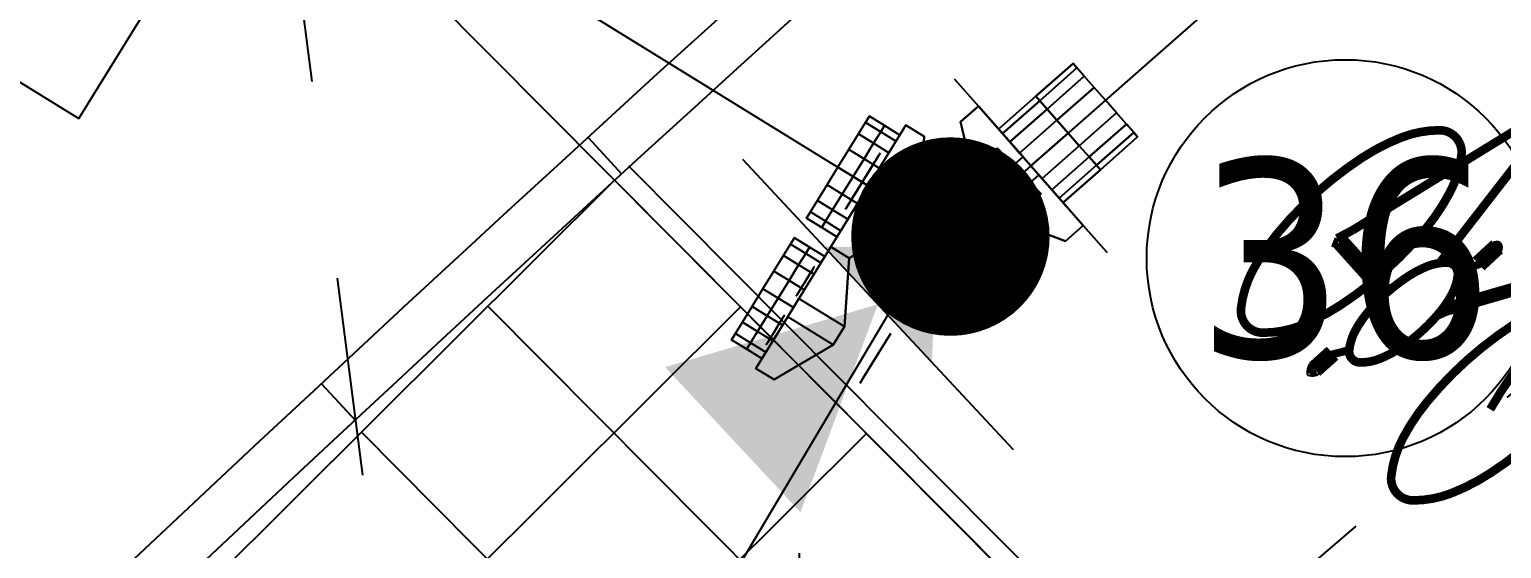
# Model space of a CAD drawing. Extents: x 421500 to 422711, y 436000 to 437000.
# Drawn here: x 422014.588 to 422018.298, y 436538.484 to 436539.792 of the extents above; entities that cross this region are included whole.
import ezdxf
from ezdxf.enums import TextEntityAlignment as Align

# ---------------------------------------------------------------- set-up
doc = ezdxf.new("R2010")
doc.units = 0
doc.linetypes.add('716709-ExBase$0$BLIP', pattern=[1, 0.5, -0.5])
doc.linetypes.add('XREF UTC_716709_AJB_1b$0$DASHDOT1', pattern=[2, 1, -0.5, 0, -0.5])
doc.layers.get('0').update_dxf_attribs({"color": 210})
for name, color, linetype in [('716709-ExBase$0$XC-LCCVerges', 251, '716709-ExBase$0$BLIP'), ('Lines', 1, 'Continuous'), ('Pr-Edging', 7, 'Continuous'), ('Pr-Kerb', 2, 'Continuous'), ('Pr-KerbEdge', 8, 'Continuous'), ('Pr-Poles', 2, 'Continuous'), ('Pr-TactFlag', 251, 'Continuous'), ('Pr-Tactiles', 4, 'Continuous'), ('XREF UTC_716709_AJB_1b$0$BASE', 7, 'Continuous'), ('XREF UTC_716709_AJB_1b$0$DATA', 7, 'Continuous'), ('XREF UTC_716709_AJB_1b$0$du-UTCBOX', 42, 'Continuous'), ('XREF UTC_716709_AJB_1b$0$du-UTCDUCT-F1', 42, 'XREF UTC_716709_AJB_1b$0$DASHDOT1'), ('XREF UTC_716709_AJB_1b$0$NUMBERS', 7, 'Continuous'), ('XREF UTC_716709_AJB_1b$0$SETOUT', 4, 'Continuous'), ('XREF UTC_716709_AJB_1b$0$Signals', 7, 'Continuous'), ('XREF UTC_716709_AJB_1b$0$SIGSnumbers', 7, 'Continuous'), ('XREF UTC_716709_AJB_1b$0$VIEW', 7, 'Continuous'), ('z-dwgnotes', 11, 'Continuous')]:
    doc.layers.add(name, color=color, linetype=linetype)
doc.styles.add('XREF UTC_716709_AJB_1b$0$KTS_TAHOMA', font='tahoma.ttf')
doc.styles.add('XREF UTC_716709_AJB_1b$0$Standard', font='txt')

# ---------------------------------------------------------------- blocks, each defined once
blk = doc.blocks.new('pole')
blk.add_circle((0, 0), 0.05)
blk = doc.blocks.new('1057S')
at = {"color": 0}
blk.add_line((-0.0634, 0.4198), (-0.0426, 0.3885), dxfattribs=at)
for points in [[(-0.2212, 1.0983, 0.0208, 0.0219, 0), (-0.2256, 1.1075, 0.0219, 0.0229, 0), (-0.2295, 1.1157, 0.0229, 0.0238, 0), (-0.233, 1.1229, 0.0238, 0.0245, 0), (-0.2361, 1.1292, 0.0245, 0.0252, 0), (-0.2388, 1.1348, 0.0252, 0.0258, 0), (-0.2411, 1.1398, 0.0258, 0.0263, 0), (-0.243, 1.1444, 0.0263, 0.0268, 0), (-0.2445, 1.1486, 0.0268, 0.0272, 0), (-0.2455, 1.1526, 0.0272, 0.0277, 0), (-0.2461, 1.1565, 0.0277, 0.0281, 0), (-0.2461, 1.1602, 0.0281, 0.0285, 0), (-0.2454, 1.164, 0.0285, 0.0289, 0), (-0.2439, 1.1677, 0.0289, 0.0294, 0), (-0.2416, 1.1714, 0.0294, 0.0299, 0), (-0.2384, 1.1753, 0.0299, 0.0305, 0), (-0.2342, 1.1793, 0.0305, 0.0313, 0), (-0.2288, 1.1835, 0.0313, 0.0321, 0), (-0.222, 1.1877, 0.0321, 0.0331, 0), (-0.2135, 1.1917, 0.0331, 0.0343, 0), (-0.203, 1.1954, 0.0343, 0.0357, 0), (-0.1902, 1.1986, 0.0357, 0.0374, 0), (-0.1749, 1.2011, 0.0374, 0.0394, 0), (-0.1566, 1.2028, 0.0394, 0.0417, 0), (-0.1352, 1.2034, 0.0417, 0.0417, 0)], [(0.0763, 1.1285, 0.0208, 0.0625, 0), (0.1717, 1.125, 0.0625, 0.0208, 0), (0.2147, 1.1434, 0.0208, 0.0208, 0)]]:
    blk.add_lwpolyline(points, format="xyseb", dxfattribs=at)
for points, const_width in [([(-0.2301, 0.951), (-0.2197, 1.0969)], 0.0208), ([(0.1345, 0.9406), (0.1553, 1.0969)], 0.0208), ([(-0.303, 0.3156), (-0.2888, 0.3622), (-0.2772, 0.4086), (-0.2678, 0.4547), (-0.2604, 0.5008), (-0.2545, 0.547), (-0.2499, 0.5936), (-0.2462, 0.6405), (-0.2431, 0.688), (-0.2403, 0.7359), (-0.2378, 0.7829), (-0.2356, 0.8273), (-0.2337, 0.8674), (-0.2322, 0.9015), (-0.2311, 0.9279), (-0.2304, 0.945), (-0.2301, 0.951)], 0.0208), ([(0.1241, 0.9198), (0.1241, 0.951)], 0.0125), ([(0.1345, 0.9198), (0.1345, 0.951)], 0.0125), ([(-0.2301, 0.9198), (0.1137, 0.9198)], 0.0417), ([(0.0407, 0.4614), (0.1241, 0.9198)], 0.0208), ([(0.1104, 0.9308), (0.1246, 0.9308)], 0.0208), ([(0.2387, 0.3572), (0.1343, 0.9312)], 0.0208), ([(-0.1989, 0.701), (-0.2301, 0.7635)], 0.0333), ([(-0.2237, 0.7663), (-0.2287, 0.7776)], 0.0125), ([(-0.2093, 0.7531), (-0.2301, 0.7948)], 0.00833), ([(-0.2268, 0.778), (-0.2281, 0.7818)], 0.00833), ([(-0.053, 0.3989), (-0.1989, 0.701)], 0.0329), ([(-0.053, 0.3989), (-0.1989, 0.701)], 0.0125), ([(-0.0239, 0.528), (-0.023, 0.5888)], 0.0417), ([(-0.0332, 0.5861), (-0.029, 0.5912), (-0.0248, 0.5947), (-0.0197, 0.5947), (-0.0168, 0.5917), (-0.0143, 0.5859)], 0.0125), ([(-0.0098, 0.4843), (-0.0292, 0.5398)], 0.0189), ([(-0.0634, 0.3989), (-0.053, 0.3677)], 0.0125), ([(0.2387, 0.3572), (0.2491, 0.3156)], 0.0208), ([(0.072, 0.3156), (0.2387, 0.3156)], 0.0417), ([(0.2491, 0.3156), (0.2387, 0.2947)], 0.0125), ([(0.0312, 0.1547), (0.0507, 0.1175)], 0.0189), ([(0.0507, 0.123), (0.0507, 0.065)], 0.0417), ([(0.0437, 0.0645), (0.0475, 0.0557), (0.053, 0.0547), (0.0577, 0.0609), (0.0627, 0.0713)], 0.0125)]:
    blk.add_lwpolyline(points, dxfattribs=dict(at, const_width=const_width))
at = {"color": 0, "const_width": 0.0208}
for points in [[(-0.303, 0.6906, 0.213749), (-0.3425, 0.6729, 0.093897), (-0.3915, 0.5914, 0.050566), (-0.4176, 0.4904, 0.037992), (-0.4282, 0.352, 0.037992), (-0.4176, 0.2137, 0.050566), (-0.3915, 0.1126, 0.093897), (-0.3425, 0.0312, 0.213749), (-0.303, 0.0135, 0.213749), (-0.2635, 0.0312, 0.093897), (-0.2146, 0.1126, 0.050566), (-0.1884, 0.2137, 0.037992), (-0.1779, 0.352, 0.037992), (-0.1884, 0.4904, 0.050566), (-0.2146, 0.5914, 0.093897), (-0.2635, 0.6729, 0.213749)], [(0.2387, 0.6906, 0.213749), (0.1992, 0.6729, 0.093897), (0.1502, 0.5914, 0.050566), (0.1241, 0.4904, 0.037992), (0.1136, 0.352, 0.037992), (0.1241, 0.2137, 0.050566), (0.1502, 0.1126, 0.093897), (0.1992, 0.0312, 0.213749), (0.2387, 0.0135, 0.213749), (0.2782, 0.0312, 0.093897), (0.3271, 0.1126, 0.050566), (0.3533, 0.2137, 0.037992), (0.3638, 0.352, 0.037992), (0.3533, 0.4904, 0.050566), (0.3271, 0.5914, 0.093897), (0.2782, 0.6729, 0.213749)], [(0.0095, 0.4823, 0.211848), (-0.0103, 0.4735, 0.094525), (-0.0347, 0.4334, 0.051213), (-0.0478, 0.3837, 0.038544), (-0.053, 0.3156, 0.038544), (-0.0478, 0.2475, 0.051213), (-0.0347, 0.1977, 0.094525), (-0.0103, 0.1577, 0.211848), (0.0095, 0.1489, 0.211848), (0.0293, 0.1577, 0.094525), (0.0537, 0.1977, 0.051213), (0.0667, 0.2475, 0.038544), (0.072, 0.3156, 0.038544), (0.0667, 0.3837, 0.051213), (0.0537, 0.4334, 0.094525), (0.0293, 0.4735, 0.211848)]]:
    blk.add_lwpolyline(points, format="xyb", close=True, dxfattribs=at)
at = {"color": 0}
for points in [[(-0.0383, 0.5868), (-0.0377, 0.5884), (-0.0371, 0.5898), (-0.0365, 0.5911), (-0.0358, 0.5922), (-0.0352, 0.5931), (-0.0346, 0.594), (-0.034, 0.5948), (-0.0334, 0.5955), (-0.0328, 0.5961), (-0.0322, 0.5967), (-0.0316, 0.5972), (-0.031, 0.5977), (-0.0305, 0.5981), (-0.0299, 0.5985), (-0.0293, 0.5989), (-0.0287, 0.5992), (-0.0281, 0.5995), (-0.0275, 0.5998), (-0.027, 0.6001), (-0.0264, 0.6004), (-0.0258, 0.6006), (-0.0252, 0.6007), (-0.0246, 0.6009), (-0.024, 0.601), (-0.0233, 0.601), (-0.0227, 0.601), (-0.0221, 0.601), (-0.0214, 0.6009), (-0.0208, 0.6008), (-0.0202, 0.6007), (-0.0196, 0.6005), (-0.0191, 0.6003), (-0.0186, 0.6001), (-0.0181, 0.5999), (-0.0176, 0.5996), (-0.0171, 0.5994), (-0.0167, 0.5991), (-0.0163, 0.5988), (-0.0159, 0.5984), (-0.0155, 0.5981), (-0.0152, 0.5978), (-0.0148, 0.5974), (-0.0144, 0.5971), (-0.0141, 0.5967), (-0.0137, 0.5963), (-0.0134, 0.5958), (-0.013, 0.5953), (-0.0126, 0.5947), (-0.0122, 0.5941), (-0.0118, 0.5934), (-0.0114, 0.5927), (-0.011, 0.5919), (-0.0105, 0.5911), (-0.0101, 0.5902), (-0.0096, 0.5893), (-0.0091, 0.5884)], [(0.0355, 0.065), (0.036, 0.0622), (0.0367, 0.0597), (0.0374, 0.0577), (0.0382, 0.0559), (0.0391, 0.0543), (0.04, 0.053), (0.0409, 0.0518), (0.0418, 0.0507), (0.0427, 0.0498), (0.0436, 0.0488), (0.0444, 0.048), (0.0453, 0.0472), (0.046, 0.0466), (0.0468, 0.0459), (0.0475, 0.0454), (0.0482, 0.045), (0.0488, 0.0446), (0.0494, 0.0443), (0.05, 0.0441), (0.0506, 0.044), (0.0511, 0.044), (0.0517, 0.044), (0.0523, 0.0442), (0.0529, 0.0444), (0.0535, 0.0446), (0.0541, 0.045), (0.0548, 0.0454), (0.0555, 0.046), (0.0563, 0.0467), (0.0571, 0.0474), (0.058, 0.0483), (0.0589, 0.0494), (0.0598, 0.0506), (0.0608, 0.052), (0.0619, 0.0535), (0.0631, 0.0553), (0.0643, 0.0573), (0.0656, 0.0596), (0.0669, 0.0621), (0.0684, 0.065)]]:
    blk.add_lwpolyline(points, dxfattribs=at)
for points in [[(-0.0387, 0.5873), (-0.0364, 0.5913), (-0.0334, 0.5962), (-0.0287, 0.5994)], [(-0.0334, 0.5962), (-0.0287, 0.5994), (-0.0241, 0.601), (-0.0184, 0.6006)], [(-0.0241, 0.601), (-0.0184, 0.6006), (-0.0148, 0.5982), (-0.0124, 0.5953)], [(-0.0148, 0.5982), (-0.0124, 0.5953), (-0.0101, 0.5909), (-0.0087, 0.5884)], [(0.0355, 0.0644), (0.0377, 0.0559), (0.0416, 0.0494), (0.0486, 0.0441)], [(0.0416, 0.0494), (0.0486, 0.0441), (0.0526, 0.0441), (0.0578, 0.0478)], [(0.0526, 0.0441), (0.0578, 0.0478), (0.0622, 0.0527), (0.0635, 0.0569)], [(0.0622, 0.0527), (0.0635, 0.0569), (0.0666, 0.0618), (0.0675, 0.065)]]:
    blk.add_solid(points, dxfattribs=at)
blk = doc.blocks.new('ped-cycle-R')
at = {"layer": 'Lines', "extrusion": (0, 0, -1), "xscale": 0.5235704127362407, "yscale": 0.5235704127362407, "zscale": -0.5235704127362407, "rotation": 0.133578834550008}
blk.add_blockref('1057S', (0.0169, -0.007), dxfattribs=at)
blk = doc.blocks.new('XREF UTC_716709_AJB_1b$0$pole')
at = {"const_width": 0.25}
blk.add_lwpolyline([(-0.125, 0, 1), (0.125, 0, 1)], format="xyb", close=True, dxfattribs=at)
at = {"layer": 'XREF UTC_716709_AJB_1b$0$SETOUT', "const_width": 0.125}
blk.add_lwpolyline([(-0.0625, 0, 1), (0.0625, 0, 1)], format="xyb", close=True, dxfattribs=at)
at = {"layer": 'XREF UTC_716709_AJB_1b$0$VIEW'}
blk.add_lwpolyline([(-0.025, 0.0433), (-0.05, 0), (-0.025, -0.0433), (0.025, -0.0433), (0.05, 0), (0.025, 0.0433)], close=True, dxfattribs=at)
at = {"layer": 'XREF UTC_716709_AJB_1b$0$DATA', "style": 'XREF UTC_716709_AJB_1b$0$Standard', "flags": 9}
for tag, p in [('HEIGHT', (0.5, 1)), ('TYPE', (0.5, 0.75)), ('NUM', (0.5, 0.5)), ('SITE', (0.5, 0.25)), ('IDENT', (0.5, 0))]:
    blk.add_attdef(tag, p, '', height=0.2, dxfattribs=at)
blk = doc.blocks.new('XREF UTC_716709_AJB_1b$0$HD001P')
at = {"linetype": 'Continuous'}
blk.add_line((0, 2.75), (0, 0), dxfattribs=at)
at = {"layer": 'XREF UTC_716709_AJB_1b$0$VIEW', "color": 1, "linetype": 'Continuous', "extrusion": (0, 1, 0), "const_width": 0.1}
blk.add_lwpolyline([(0.05, 2.94, 1), (-0.05, 2.94, 1)], format="xyb", close=True, dxfattribs=at)
at = {"layer": 'XREF UTC_716709_AJB_1b$0$VIEW', "color": 2, "linetype": 'Continuous', "extrusion": (0, 1, 0), "const_width": 0.1}
blk.add_lwpolyline([(0.05, 2.62, 1), (-0.05, 2.62, 1)], format="xyb", close=True, dxfattribs=at)
at = {"layer": 'XREF UTC_716709_AJB_1b$0$VIEW', "color": 3, "linetype": 'Continuous', "extrusion": (0, 1, 0), "const_width": 0.1}
blk.add_lwpolyline([(0.05, 2.3, 1), (-0.05, 2.3, 1)], format="xyb", close=True, dxfattribs=at)
at = {"layer": 'XREF UTC_716709_AJB_1b$0$VIEW', "color": 7, "linetype": 'Continuous'}
for points in [[(-0.2, 0.27, 2.1), (-0.29, 0.27, 2.1), (-0.29, 0.27, 3.2), (-0.2, 0.27, 3.2)], [(0.29, 0.27, 2.1), (0.2, 0.27, 2.1), (0.2, 0.27, 3.2), (0.29, 0.27, 3.2)]]:
    blk.add_3dface(points, dxfattribs=at)
at = {"layer": 'XREF UTC_716709_AJB_1b$0$VIEW', "linetype": 'Continuous'}
for points in [[(0.2, 0.27, 2.1), (-0.2, 0.27, 2.1), (-0.2, 0.27, 3.2), (0.2, 0.27, 3.2)], [(-0.2, 0.21, 2.1), (-0.2, 0.27, 2.1), (-0.2, 0.27, 3.2), (-0.2, 0.21, 3.2)], [(-0.03, 0.12, 2.1), (-0.03, 0.27, 2.1), (-0.2, 0.27, 2.1), (-0.2, 0.21, 2.1)], [(-0.03, 0.12, 3.2), (-0.03, 0.27, 3.2), (-0.2, 0.27, 3.2), (-0.2, 0.21, 3.2)], [(0.03, 0.27, 2.1), (0.03, 0.12, 2.1), (-0.03, 0.12, 2.1), (-0.03, 0.27, 2.1)], [(0.03, 0.27, 3.2), (0.03, 0.12, 3.2), (-0.03, 0.12, 3.2), (-0.03, 0.27, 3.2)], [(0.2, 0.21, 2.1), (0.2, 0.27, 2.1), (0.03, 0.27, 2.1), (0.03, 0.12, 2.1)], [(0.2, 0.21, 3.2), (0.2, 0.27, 3.2), (0.03, 0.27, 3.2), (0.03, 0.12, 3.2)], [(0.2, 0.21, 2.1), (0.2, 0.27, 2.1), (0.2, 0.27, 3.2), (0.2, 0.21, 3.2)], [(-0.2, 0.21, 2.1), (-0.03, 0.12, 2.1), (-0.03, 0.12, 3.2), (-0.2, 0.21, 3.2)], [(0.03, 0.12, 2.1), (0.2, 0.21, 2.1), (0.2, 0.21, 3.2), (0.03, 0.12, 3.2)], [(-0.03, 0.12, 2.1), (0.03, 0.12, 2.1), (0.03, 0.12, 3.2), (-0.03, 0.12, 3.2)]]:
    blk.add_3dface(points, dxfattribs=at)
at = {"layer": 'XREF UTC_716709_AJB_1b$0$DATA', "style": 'XREF UTC_716709_AJB_1b$0$Standard', "flags": 9}
for tag, p in [('SUPPORT', (0.75, 1.5)), ('BRACKETS', (0.75, 1.25)), ('HEIGHT', (0.75, 1)), ('CABLE', (0.75, 0.75)), ('PHASE', (0.75, 0.5)), ('TYPE', (0.75, 0.25)), ('NUM', (0.75, 0)), ('SITE', (0.75, -0.25)), ('IDENT', (0.75, -0.5))]:
    blk.add_attdef(tag, p, '', height=0.2, dxfattribs=at)
at = {"layer": 'XREF UTC_716709_AJB_1b$0$VIEW', "linetype": 'Continuous'}
mesh = blk.add_polymesh((13, 3), dxfattribs=at)
for k, corner in enumerate([(0.1083, 0.27, 2.8775), (0.1083, 0.395, 2.8775), (0.1083, 0.52, 2.8775), (0.1231, 0.27, 2.9183), (0.1231, 0.395, 2.9183), (0.1231, 0.52, 2.9183), (0.1231, 0.27, 2.9617), (0.1231, 0.395, 2.9617), (0.1231, 0.52, 2.9617), (0.1083, 0.27, 3.0025), (0.1083, 0.395, 3.0025), (0.1083, 0.52, 3.0025), (0.0803, 0.27, 3.0358), (0.0803, 0.395, 3.0358), (0.0803, 0.52, 3.0358), (0.0428, 0.27, 3.0575), (0.0428, 0.395, 3.0575), (0.0428, 0.52, 3.0575), (0, 0.27, 3.065), (0, 0.395, 3.065), (0, 0.52, 3.065), (-0.0428, 0.27, 3.0575), (-0.0428, 0.395, 3.0575), (-0.0428, 0.52, 3.0575), (-0.0803, 0.27, 3.0358), (-0.0803, 0.395, 3.0358), (-0.0803, 0.52, 3.0358), (-0.1083, 0.27, 3.0025), (-0.1083, 0.395, 3.0025), (-0.1083, 0.52, 3.0025), (-0.1231, 0.27, 2.9617), (-0.1231, 0.395, 2.9617), (-0.1231, 0.52, 2.9617), (-0.1231, 0.27, 2.9183), (-0.1231, 0.395, 2.9183), (-0.1231, 0.52, 2.9183), (-0.1083, 0.27, 2.8775), (-0.1083, 0.395, 2.8775), (-0.1083, 0.52, 2.8775)]):
    mesh.set_mesh_vertex(divmod(k, 3), corner)
mesh = blk.add_polymesh((13, 3), dxfattribs=at)
for k, corner in enumerate([(0.1083, 0.27, 2.5575), (0.1083, 0.395, 2.5575), (0.1083, 0.52, 2.5575), (0.1231, 0.27, 2.5983), (0.1231, 0.395, 2.5983), (0.1231, 0.52, 2.5983), (0.1231, 0.27, 2.6417), (0.1231, 0.395, 2.6417), (0.1231, 0.52, 2.6417), (0.1083, 0.27, 2.6825), (0.1083, 0.395, 2.6825), (0.1083, 0.52, 2.6825), (0.0803, 0.27, 2.7158), (0.0803, 0.395, 2.7158), (0.0803, 0.52, 2.7158), (0.0428, 0.27, 2.7375), (0.0428, 0.395, 2.7375), (0.0428, 0.52, 2.7375), (0, 0.27, 2.745), (0, 0.395, 2.745), (0, 0.52, 2.745), (-0.0428, 0.27, 2.7375), (-0.0428, 0.395, 2.7375), (-0.0428, 0.52, 2.7375), (-0.0803, 0.27, 2.7158), (-0.0803, 0.395, 2.7158), (-0.0803, 0.52, 2.7158), (-0.1083, 0.27, 2.6825), (-0.1083, 0.395, 2.6825), (-0.1083, 0.52, 2.6825), (-0.1231, 0.27, 2.6417), (-0.1231, 0.395, 2.6417), (-0.1231, 0.52, 2.6417), (-0.1231, 0.27, 2.5983), (-0.1231, 0.395, 2.5983), (-0.1231, 0.52, 2.5983), (-0.1083, 0.27, 2.5575), (-0.1083, 0.395, 2.5575), (-0.1083, 0.52, 2.5575)]):
    mesh.set_mesh_vertex(divmod(k, 3), corner)
mesh = blk.add_polymesh((13, 3), dxfattribs=at)
for k, corner in enumerate([(0.1083, 0.27, 2.2375), (0.1083, 0.395, 2.2375), (0.1083, 0.52, 2.2375), (0.1231, 0.27, 2.2783), (0.1231, 0.395, 2.2783), (0.1231, 0.52, 2.2783), (0.1231, 0.27, 2.3217), (0.1231, 0.395, 2.3217), (0.1231, 0.52, 2.3217), (0.1083, 0.27, 2.3625), (0.1083, 0.395, 2.3625), (0.1083, 0.52, 2.3625), (0.0803, 0.27, 2.3958), (0.0803, 0.395, 2.3958), (0.0803, 0.52, 2.3958), (0.0428, 0.27, 2.4175), (0.0428, 0.395, 2.4175), (0.0428, 0.52, 2.4175), (0, 0.27, 2.425), (0, 0.395, 2.425), (0, 0.52, 2.425), (-0.0428, 0.27, 2.4175), (-0.0428, 0.395, 2.4175), (-0.0428, 0.52, 2.4175), (-0.0803, 0.27, 2.3958), (-0.0803, 0.395, 2.3958), (-0.0803, 0.52, 2.3958), (-0.1083, 0.27, 2.3625), (-0.1083, 0.395, 2.3625), (-0.1083, 0.52, 2.3625), (-0.1231, 0.27, 2.3217), (-0.1231, 0.395, 2.3217), (-0.1231, 0.52, 2.3217), (-0.1231, 0.27, 2.2783), (-0.1231, 0.395, 2.2783), (-0.1231, 0.52, 2.2783), (-0.1083, 0.27, 2.2375), (-0.1083, 0.395, 2.2375), (-0.1083, 0.52, 2.2375)]):
    mesh.set_mesh_vertex(divmod(k, 3), corner)
blk = doc.blocks.new('XREF UTC_716709_AJB_1b$0$HD080A')
blk.add_line((0.5, 0.25), (-0.5, 0.25))
blk.add_solid([(0, 0.25), (0.25, 0.75), (-0.25, 0.75)])
at = {"layer": 'XREF UTC_716709_AJB_1b$0$VIEW'}
blk.add_solid([(0, 0.05, 1), (0.2, 0.25, 1), (-0.2, 0.25, 1)], dxfattribs=at)
at = {"layer": 'XREF UTC_716709_AJB_1b$0$BASE', "style": 'XREF UTC_716709_AJB_1b$0$Standard', "flags": 3}
blk.add_attdef('SIG', (0, 0), '', height=0.2, rotation=270, dxfattribs=at)
at = {"layer": 'XREF UTC_716709_AJB_1b$0$DATA', "style": 'XREF UTC_716709_AJB_1b$0$Standard', "flags": 9}
for tag, p in [('SUPPORT', (1, 1.25)), ('FEATURES', (1, 1)), ('HEIGHT', (1, 0.75)), ('CABLE', (1, 0.5)), ('PHASE', (1, 0.25)), ('TYPE', (1, 0)), ('NUM', (1, -0.25)), ('SITE', (1, -0.5)), ('IDENT', (1, -0.75))]:
    blk.add_attdef(tag, p, '', height=0.2, dxfattribs=at)
blk = doc.blocks.new('XREF UTC_716709_AJB_1b$0$tactknob')
at = {"linetype": 'Continuous'}
for p, q in [((-0.5, 0.75), (-0.5, 1.25)), ((-0.3232, 0.8232), (-0.6768, 1.1768)), ((-0.6768, 0.8232), (-0.3232, 1.1768)), ((-0.25, 1), (-0.75, 1))]:
    blk.add_line(p, q, dxfattribs=at)
blk = doc.blocks.new('*X75')
at = {"color": 0, "linetype": 'Continuous'}
for p, q in [((74.39, 59.0883), (74.39, 59.1085)), ((74.393, 59.11), (74.4134, 59.11)), ((74.395, 59.0833), (74.395, 59.111)), ((74.4, 58.9613), (74.4, 59.112)), ((74.405, 58.9653), (74.405, 59.112)), ((74.41, 59.0818), (74.41, 59.1117)), ((74.415, 59.0868), (74.415, 59.1092)), ((74.3584, 59.07), (74.4481, 59.07)), ((74.36, 59.075), (74.4464, 59.075)), ((74.36, 58.9889), (74.36, 59.0749)), ((74.365, 59.0258), (74.365, 59.0759)), ((74.37, 59.0383), (74.37, 59.0767)), ((74.375, 58.8914), (74.375, 59.0775)), ((74.38, 58.9054), (74.38, 59.0784)), ((74.3847, 59.105), (74.4217, 59.105)), ((74.3847, 59.1), (74.4217, 59.1)), ((74.3847, 59.095), (74.4217, 59.095)), ((74.385, 59.0933), (74.385, 59.106)), ((74.385, 58.9193), (74.385, 59.0792)), ((74.3883, 59.09), (74.4182, 59.09)), ((74.3897, 59.08), (74.4167, 59.08)), ((74.39, 58.9333), (74.39, 59.08)), ((74.3933, 59.085), (74.4132, 59.085)), ((74.395, 58.9473), (74.395, 59.0809)), ((74.41, 58.9513), (74.41, 59.0811)), ((74.415, 58.9373), (74.415, 59.0803)), ((74.42, 59.0918), (74.42, 59.1067)), ((74.42, 58.9234), (74.42, 59.0795)), ((74.425, 58.9094), (74.425, 59.0786)), ((74.43, 58.8954), (74.43, 59.0778)), ((74.435, 59.0419), (74.435, 59.077)), ((74.44, 59.0294), (74.44, 59.0761)), ((74.445, 59.0169), (74.445, 59.0753)), ((74.3416, 59.025), (74.3647, 59.025)), ((74.3437, 59.03), (74.3667, 59.03)), ((74.345, 59.0127), (74.345, 59.0326)), ((74.3462, 59.035), (74.3687, 59.035)), ((74.3484, 59.04), (74.3707, 59.04)), ((74.35, 59.045), (74.4564, 59.045)), ((74.35, 59.0039), (74.35, 59.0449)), ((74.3517, 59.05), (74.4547, 59.05)), ((74.3534, 59.055), (74.4531, 59.055)), ((74.355, 59.06), (74.4514, 59.06)), ((74.355, 58.9964), (74.355, 59.0599)), ((74.3567, 59.065), (74.4497, 59.065)), ((74.3724, 59.04), (74.434, 59.04)), ((74.3724, 59.035), (74.434, 59.035)), ((74.3724, 59.03), (74.434, 59.03)), ((74.3724, 59.025), (74.434, 59.025)), ((74.4357, 59.04), (74.4581, 59.04)), ((74.4377, 59.035), (74.4602, 59.035)), ((74.4397, 59.03), (74.4627, 59.03)), ((74.4417, 59.025), (74.4649, 59.025)), ((74.45, 58.9942), (74.45, 59.0642)), ((74.455, 59.0017), (74.455, 59.0492)), ((74.46, 59.0099), (74.46, 59.0355)), ((74.3416, 59.02), (74.3627, 59.02)), ((74.3439, 59.015), (74.3607, 59.015)), ((74.3464, 59.01), (74.3609, 59.01)), ((74.3493, 59.005), (74.3622, 59.005)), ((74.3526, 59), (74.3634, 59)), ((74.3559, 58.995), (74.3647, 58.995)), ((74.3593, 58.99), (74.3659, 58.99)), ((74.3601, 58.985), (74.365, 58.985)), ((74.365, 58.9851), (74.365, 58.9937)), ((74.3724, 59.02), (74.434, 59.02)), ((74.3724, 59.015), (74.434, 59.015)), ((74.3724, 59.01), (74.434, 59.01)), ((74.3724, 59.005), (74.434, 59.005)), ((74.3724, 59), (74.434, 59)), ((74.3724, 58.995), (74.434, 58.995)), ((74.3724, 58.99), (74.434, 58.99)), ((74.3724, 58.985), (74.434, 58.985)), ((74.4405, 58.99), (74.4472, 58.99)), ((74.4415, 58.985), (74.4464, 58.985)), ((74.4418, 58.995), (74.4505, 58.995)), ((74.443, 59), (74.4538, 59)), ((74.4437, 59.02), (74.4649, 59.02)), ((74.4443, 59.005), (74.4572, 59.005)), ((74.445, 58.9744), (74.445, 59.008)), ((74.4455, 59.01), (74.4601, 59.01)), ((74.4457, 59.015), (74.4626, 59.015)), ((74.3601, 58.98), (74.3633, 58.98)), ((74.3601, 58.975), (74.3616, 58.975)), ((74.3649, 58.945), (74.3942, 58.945)), ((74.365, 58.8841), (74.365, 58.9457)), ((74.3659, 58.95), (74.396, 58.95)), ((74.3669, 58.955), (74.3977, 58.955)), ((74.3679, 58.96), (74.3995, 58.96)), ((74.3689, 58.965), (74.4013, 58.965)), ((74.3699, 58.97), (74.4031, 58.97)), ((74.37, 58.8841), (74.37, 58.9707)), ((74.3709, 58.975), (74.4356, 58.975)), ((74.3719, 58.98), (74.4346, 58.98)), ((74.4033, 58.97), (74.4366, 58.97)), ((74.4051, 58.965), (74.4376, 58.965)), ((74.4069, 58.96), (74.4386, 58.96)), ((74.4087, 58.955), (74.4396, 58.955)), ((74.4105, 58.95), (74.4406, 58.95)), ((74.4123, 58.945), (74.4416, 58.945)), ((74.435, 58.8841), (74.435, 58.9779)), ((74.44, 58.8841), (74.44, 58.9529)), ((74.4431, 58.98), (74.4464, 58.98)), ((74.4448, 58.975), (74.4464, 58.975)), ((74.3569, 58.905), (74.3799, 58.905)), ((74.3579, 58.91), (74.3817, 58.91)), ((74.3589, 58.915), (74.3834, 58.915)), ((74.3599, 58.92), (74.3852, 58.92)), ((74.36, 58.8841), (74.36, 58.9207)), ((74.3609, 58.925), (74.387, 58.925)), ((74.3619, 58.93), (74.3888, 58.93)), ((74.3629, 58.935), (74.3906, 58.935)), ((74.3639, 58.94), (74.3924, 58.94)), ((74.4141, 58.94), (74.4426, 58.94)), ((74.4158, 58.935), (74.4436, 58.935)), ((74.4176, 58.93), (74.4446, 58.93)), ((74.4194, 58.925), (74.4456, 58.925)), ((74.4212, 58.92), (74.4466, 58.92)), ((74.423, 58.915), (74.4476, 58.915)), ((74.4248, 58.91), (74.4486, 58.91)), ((74.4266, 58.905), (74.4496, 58.905)), ((74.445, 58.8841), (74.445, 58.9279)), ((74.45, 58.8841), (74.45, 58.9029)), ((74.3434, 58.885), (74.3727, 58.885)), ((74.345, 58.8841), (74.345, 58.8858)), ((74.35, 58.8841), (74.35, 58.8883)), ((74.3534, 58.89), (74.3745, 58.89)), ((74.3549, 58.895), (74.3763, 58.895)), ((74.355, 58.8841), (74.355, 58.8957)), ((74.3559, 58.9), (74.3781, 58.9)), ((74.4283, 58.9), (74.4506, 58.9)), ((74.4301, 58.895), (74.4516, 58.895)), ((74.4319, 58.89), (74.453, 58.89)), ((74.4337, 58.885), (74.463, 58.885)), ((74.455, 58.8841), (74.455, 58.889)), ((74.46, 58.8841), (74.46, 58.8865))]:
    blk.add_line(p, q, dxfattribs=at)
blk = doc.blocks.new('*X76')
at = {"color": 0, "linetype": 'Continuous'}
for p, q in [((74.78, 59.1042), (74.78, 59.1087)), ((74.7804, 59.11), (74.8211, 59.11)), ((74.7818, 59.115), (74.818, 59.115)), ((74.785, 59.0878), (74.785, 59.1159)), ((74.79, 58.96), (74.79, 59.1168)), ((74.795, 58.966), (74.795, 59.1174)), ((74.8, 58.9695), (74.8, 59.1176)), ((74.805, 58.9651), (74.805, 59.1179)), ((74.81, 58.9607), (74.81, 59.1179)), ((74.815, 59.086), (74.815, 59.1179)), ((74.82, 59.0914), (74.82, 59.1118)), ((74.77, 59.0407), (74.77, 59.0665)), ((74.775, 59.041), (74.775, 59.0685)), ((74.7787, 59.07), (74.8394, 59.07)), ((74.7798, 59.105), (74.8212, 59.105)), ((74.78, 58.948), (74.78, 59.0705)), ((74.7811, 59.1), (74.821, 59.1)), ((74.7823, 59.095), (74.8204, 59.095)), ((74.7841, 59.09), (74.8198, 59.09)), ((74.785, 58.954), (74.785, 59.074)), ((74.7859, 59.075), (74.8274, 59.075)), ((74.7862, 59.085), (74.8119, 59.085)), ((74.7874, 59.08), (74.8123, 59.08)), ((74.815, 58.9564), (74.815, 59.0768)), ((74.82, 58.952), (74.82, 59.0769)), ((74.825, 59.0168), (74.825, 59.0756)), ((74.83, 59.0344), (74.83, 59.0743)), ((74.835, 59.0312), (74.835, 59.073)), ((74.84, 59.0279), (74.84, 59.0692)), ((74.7243, 59.025), (74.7442, 59.025)), ((74.725, 59.03), (74.7465, 59.03)), ((74.725, 59.0063), (74.725, 59.03)), ((74.7287, 59.035), (74.7515, 59.035)), ((74.73, 58.9971), (74.73, 59.0367)), ((74.7325, 59.04), (74.7605, 59.04)), ((74.735, 58.9972), (74.735, 59.0434)), ((74.7362, 59.045), (74.8609, 59.045)), ((74.74, 59.05), (74.8576, 59.05)), ((74.74, 59.0022), (74.74, 59.05)), ((74.745, 59.0274), (74.745, 59.0535)), ((74.7472, 59.055), (74.8527, 59.055)), ((74.75, 59.0335), (74.75, 59.0569)), ((74.7547, 59.06), (74.8477, 59.06)), ((74.755, 59.0385), (74.755, 59.0602)), ((74.76, 59.04), (74.76, 59.0625)), ((74.765, 59.0403), (74.765, 59.0645)), ((74.7662, 59.065), (74.8434, 59.065)), ((74.7751, 59.025), (74.827, 59.025)), ((74.7755, 59.03), (74.8282, 59.03)), ((74.7758, 59.035), (74.8676, 59.035)), ((74.7762, 59.04), (74.8643, 59.04)), ((74.8368, 59.03), (74.8724, 59.03)), ((74.8445, 59.025), (74.8774, 59.025)), ((74.845, 59.0246), (74.845, 59.0631)), ((74.85, 59.0214), (74.85, 59.0577)), ((74.855, 59.0181), (74.855, 59.0527)), ((74.86, 59.0149), (74.86, 59.0464)), ((74.865, 59.0127), (74.865, 59.0389)), ((74.87, 59.0119), (74.87, 59.0324)), ((74.875, 59.0111), (74.875, 59.0274)), ((74.7243, 59.02), (74.7425, 59.02)), ((74.7243, 59.015), (74.7409, 59.015)), ((74.7243, 59.01), (74.7402, 59.01)), ((74.7257, 59.005), (74.7402, 59.005)), ((74.7282, 59), (74.7378, 59)), ((74.77, 58.936), (74.77, 58.9848)), ((74.7701, 58.985), (74.8291, 58.985)), ((74.7726, 58.99), (74.825, 58.99)), ((74.773, 58.995), (74.8209, 58.995)), ((74.7733, 59), (74.8209, 59)), ((74.7737, 59.005), (74.8221, 59.005)), ((74.7741, 59.01), (74.8234, 59.01)), ((74.7744, 59.015), (74.8246, 59.015)), ((74.7748, 59.02), (74.8258, 59.02)), ((74.775, 58.942), (74.775, 59.0231)), ((74.825, 58.9476), (74.825, 58.99)), ((74.83, 58.9433), (74.83, 58.9838)), ((74.8521, 59.02), (74.8936, 59.02)), ((74.8598, 59.015), (74.9068, 59.015)), ((74.88, 59.0103), (74.88, 59.0234)), ((74.8817, 59.01), (74.9056, 59.01)), ((74.885, 59.0095), (74.885, 59.0222)), ((74.89, 59.009), (74.89, 59.0209)), ((74.895, 59.0086), (74.895, 59.0197)), ((74.9, 59.0082), (74.9, 59.0184)), ((74.905, 59.0096), (74.905, 59.0159)), ((74.91, 59.0127), (74.91, 59.0134)), ((74.744, 58.945), (74.7775, 58.945)), ((74.745, 58.903), (74.745, 58.9465)), ((74.7473, 58.95), (74.7817, 58.95)), ((74.75, 58.912), (74.75, 58.9542)), ((74.7505, 58.955), (74.7858, 58.955)), ((74.7538, 58.96), (74.79, 58.96)), ((74.755, 58.918), (74.755, 58.9618)), ((74.7571, 58.965), (74.7942, 58.965)), ((74.76, 58.924), (74.76, 58.9695)), ((74.7603, 58.97), (74.7984, 58.97)), ((74.7636, 58.975), (74.8372, 58.975)), ((74.765, 58.93), (74.765, 58.9771)), ((74.7669, 58.98), (74.8331, 58.98)), ((74.7994, 58.97), (74.8412, 58.97)), ((74.8051, 58.965), (74.8453, 58.965)), ((74.8108, 58.96), (74.8493, 58.96)), ((74.8166, 58.955), (74.8534, 58.955)), ((74.8223, 58.95), (74.8575, 58.95)), ((74.828, 58.945), (74.8615, 58.945)), ((74.835, 58.9389), (74.835, 58.9777)), ((74.84, 58.9345), (74.84, 58.9715)), ((74.845, 58.9297), (74.845, 58.9654)), ((74.85, 58.9247), (74.85, 58.9592)), ((74.855, 58.9197), (74.855, 58.953)), ((74.86, 58.9147), (74.86, 58.9469)), ((74.72, 58.9065), (74.72, 58.9083)), ((74.7211, 58.91), (74.7483, 58.91)), ((74.7244, 58.915), (74.7525, 58.915)), ((74.725, 58.9058), (74.725, 58.916)), ((74.7276, 58.92), (74.7567, 58.92)), ((74.73, 58.9051), (74.73, 58.9236)), ((74.7307, 58.905), (74.7489, 58.905)), ((74.7309, 58.925), (74.7608, 58.925)), ((74.7342, 58.93), (74.765, 58.93)), ((74.735, 58.9044), (74.735, 58.9313)), ((74.7375, 58.935), (74.7692, 58.935)), ((74.74, 58.9037), (74.74, 58.9389)), ((74.7407, 58.94), (74.7733, 58.94)), ((74.75, 58.9023), (74.75, 58.9045)), ((74.755, 58.9015), (74.755, 58.902)), ((74.8337, 58.94), (74.8656, 58.94)), ((74.8394, 58.935), (74.8696, 58.935)), ((74.8447, 58.93), (74.8737, 58.93)), ((74.8497, 58.925), (74.8778, 58.925)), ((74.8547, 58.92), (74.8818, 58.92)), ((74.8597, 58.915), (74.8961, 58.915)), ((74.8647, 58.91), (74.8877, 58.91)), ((74.865, 58.9097), (74.865, 58.9407)), ((74.8697, 58.905), (74.8794, 58.905)), ((74.87, 58.9047), (74.87, 58.9346)), ((74.875, 58.9024), (74.875, 58.9284)), ((74.88, 58.9054), (74.88, 58.9222)), ((74.885, 58.9084), (74.885, 58.9173)), ((74.89, 58.9114), (74.89, 58.9173)), ((74.895, 58.9144), (74.895, 58.9173))]:
    blk.add_line(p, q, dxfattribs=at)
blk = doc.blocks.new('XREF UTC_716709_AJB_1b$0$HD093A')
at = {"linetype": 'Continuous'}
for p, q in [((-1, 4.25), (-1, 2.25)), ((0, 3.25), (0, 0.25)), ((-1, 2.25), (0, 2.25))]:
    blk.add_line(p, q, dxfattribs=at)
at = {"layer": 'XREF UTC_716709_AJB_1b$0$VIEW', "color": 3, "extrusion": (0, -1, 0)}
blk.add_lwpolyline([(0.0102, 2.5169), (0.0275, 2.5123), (0.0367, 2.501), (0.0474, 2.4903), (0.058, 2.4744), (0.0687, 2.4637), (0.09, 2.4584), (0.1006, 2.4531), (0.0924, 2.448), (0.0762, 2.4493), (0.0527, 2.4531), (0.0194, 2.4748), (0.01, 2.4362), (0.074, 2.3573), (0.09, 2.3573), (0.0633, 2.3414), (0.0314, 2.3733), (-0.0112, 2.4105), (-0.0644, 2.3467), (-0.0538, 2.3414), (-0.0911, 2.3467), (-0.0375, 2.4287), (-0.0337, 2.4811), (-0.0538, 2.4797), (-0.0644, 2.4691), (-0.0698, 2.4531), (-0.0698, 2.4425), (-0.0751, 2.4371), (-0.0804, 2.4371), (-0.0857, 2.4478), (-0.0857, 2.4691), (-0.0698, 2.4903), (-0.0538, 2.501), (-0.0272, 2.5116), (-0.0237, 2.5154), (-0.0225, 2.5204), (-0.0237, 2.5248), (-0.0272, 2.5329), (-0.0306, 2.5466), (-0.0281, 2.5554), (-0.0175, 2.5572), (-0.0056, 2.5579), (0.0063, 2.5579), (0.0112, 2.5497), (0.0112, 2.5423), (0.0094, 2.526), (0.0019, 2.526), (0.0025, 2.5167), (0.0101, 2.517)], close=True, dxfattribs=at)
at = {"layer": 'XREF UTC_716709_AJB_1b$0$VIEW', "color": 1, "extrusion": (0, -1, 0)}
blk.add_lwpolyline([(0.0032, 2.942), (-0.0029, 2.942), (-0.0153, 2.9359), (-0.0153, 2.9297), (-0.0153, 2.9235), (-0.0029, 2.9112), (-0.0399, 2.9051), (-0.0461, 2.8866), (-0.0523, 2.8681), (-0.0584, 2.8558), (-0.0584, 2.8496), (-0.0523, 2.8373), (-0.0399, 2.8188), (-0.0399, 2.8003), (-0.0338, 2.8188), (-0.0399, 2.8434), (-0.0276, 2.8743), (-0.0276, 2.8311), (-0.0276, 2.8126), (-0.0461, 2.7202), (-0.0584, 2.7141), (-0.0276, 2.7141), (0.0032, 2.8003), (0.034, 2.7141), (0.0649, 2.7141), (0.0525, 2.7202), (0.034, 2.8126), (0.034, 2.8311), (0.034, 2.8743), (0.0464, 2.8434), (0.0402, 2.8188), (0.0464, 2.8003), (0.0464, 2.8188), (0.0587, 2.8373), (0.0649, 2.8496), (0.0649, 2.8558), (0.0587, 2.8681), (0.0525, 2.8866), (0.0464, 2.9051), (0.0094, 2.9112), (0.0217, 2.9235), (0.0217, 2.9297), (0.0217, 2.9359), (0.0094, 2.942)], close=True, dxfattribs=at)
at = {"layer": 'XREF UTC_716709_AJB_1b$0$VIEW', "color": 3, "linetype": 'Continuous', "extrusion": (0, -1, 0)}
for points in [[(-0.4817, 2.4364), (-0.4614, 2.525), (-0.4412, 2.525)], [(-0.465, 2.5022), (-0.4133, 2.4288), (-0.3197, 2.4288), (-0.3602, 2.5022), (-0.4666, 2.5022)], [(-0.3665, 2.5123), (-0.3386, 2.5123)], [(-0.3602, 2.5022), (-0.3526, 2.5123)]]:
    blk.add_lwpolyline(points, dxfattribs=at)
for centre, radius in [((-0.4791, 2.4288, -0.28), 0.048), ((-0.4791, 2.4288, -0.28), 0.043), ((-0.3197, 2.4288, -0.28), 0.048), ((-0.3197, 2.4288, -0.28), 0.043)]:
    blk.add_circle(centre, radius, dxfattribs=at)
at = {"layer": 'XREF UTC_716709_AJB_1b$0$VIEW', "linetype": 'Continuous'}
for points in [[(-0.6, 0.21, 2.25), (-0.6, 0.27, 2.25), (-0.6, 0.27, 2.7), (-0.6, 0.21, 2.7)], [(-0.2, 0.27, 2.25), (-0.6, 0.27, 2.25), (-0.6, 0.27, 2.7), (-0.2, 0.27, 2.7)], [(-0.43, 0.12, 2.25), (-0.43, 0.27, 2.25), (-0.6, 0.27, 2.25), (-0.6, 0.21, 2.25)], [(-0.43, 0.12, 2.7), (-0.43, 0.27, 2.7), (-0.6, 0.27, 2.7), (-0.6, 0.21, 2.7)], [(-0.37, 0.27, 2.25), (-0.37, 0.12, 2.25), (-0.43, 0.12, 2.25), (-0.43, 0.27, 2.25)], [(-0.37, 0.27, 2.7), (-0.37, 0.12, 2.7), (-0.43, 0.12, 2.7), (-0.43, 0.27, 2.7)], [(-0.2, 0.21, 2.25), (-0.2, 0.27, 2.25), (-0.37, 0.27, 2.25), (-0.37, 0.12, 2.25)], [(-0.2, 0.21, 2.7), (-0.2, 0.27, 2.7), (-0.37, 0.27, 2.7), (-0.37, 0.12, 2.7)], [(0.2, 0.27, 2.25), (-0.2, 0.27, 2.25), (-0.2, 0.27, 3.05), (0.2, 0.27, 3.05)], [(-0.2, 0.21, 2.25), (-0.2, 0.27, 2.25), (-0.2, 0.27, 3.05), (-0.2, 0.21, 3.05)], [(-0.03, 0.12, 2.25), (-0.03, 0.27, 2.25), (-0.2, 0.27, 2.25), (-0.2, 0.21, 2.25)], [(-0.03, 0.12, 3.05), (-0.03, 0.27, 3.05), (-0.2, 0.27, 3.05), (-0.2, 0.21, 3.05)], [(-0.2, 0.21, 2.25), (-0.2, 0.27, 2.25), (-0.2, 0.27, 2.7), (-0.2, 0.21, 2.7)], [(0.03, 0.27, 2.25), (0.03, 0.12, 2.25), (-0.03, 0.12, 2.25), (-0.03, 0.27, 2.25)], [(0.03, 0.27, 3.05), (0.03, 0.12, 3.05), (-0.03, 0.12, 3.05), (-0.03, 0.27, 3.05)], [(0.2, 0.21, 2.25), (0.2, 0.27, 2.25), (0.03, 0.27, 2.25), (0.03, 0.12, 2.25)], [(0.2, 0.21, 3.05), (0.2, 0.27, 3.05), (0.03, 0.27, 3.05), (0.03, 0.12, 3.05)], [(0.2, 0.21, 2.25), (0.2, 0.27, 2.25), (0.2, 0.27, 3.05), (0.2, 0.21, 3.05)], [(-0.6, 0.21, 2.25), (-0.43, 0.12, 2.25), (-0.43, 0.12, 2.7), (-0.6, 0.21, 2.7)], [(-0.37, 0.12, 2.25), (-0.2, 0.21, 2.25), (-0.2, 0.21, 2.7), (-0.37, 0.12, 2.7)], [(-0.2, 0.21, 2.25), (-0.03, 0.12, 2.25), (-0.03, 0.12, 3.05), (-0.2, 0.21, 3.05)], [(0.03, 0.12, 2.25), (0.2, 0.21, 2.25), (0.2, 0.21, 3.05), (0.03, 0.12, 3.05)], [(-0.43, 0.12, 2.25), (-0.37, 0.12, 2.25), (-0.37, 0.12, 2.7), (-0.43, 0.12, 2.7)], [(-0.03, 0.12, 2.25), (0.03, 0.12, 2.25), (0.03, 0.12, 3.05), (-0.03, 0.12, 3.05)]]:
    blk.add_3dface(points, dxfattribs=at)
at = {"layer": 'XREF UTC_716709_AJB_1b$0$VIEW', "color": 3, "linetype": 'Continuous', "extrusion": (0, -1, 0)}
blk.add_blockref('*X76', (-74.81, -56.56, -0.29), dxfattribs=at)
at = {"layer": 'XREF UTC_716709_AJB_1b$0$VIEW', "color": 1, "linetype": 'Continuous', "extrusion": (0, -1, 0)}
blk.add_blockref('*X75', (-74.4, -56.17, -0.29), dxfattribs=at)
at = {"layer": 'XREF UTC_716709_AJB_1b$0$DATA', "style": 'XREF UTC_716709_AJB_1b$0$Standard', "flags": 9}
for tag, p in [('SUPPORT', (0.75, 1.75)), ('BRACKETS', (0.75, 1.5)), ('HEIGHT', (0.75, 1.25)), ('CABLE', (0.75, 1)), ('PHASE', (0.75, 0.75)), ('TYPE', (0.75, 0.5)), ('NUM', (0.75, 0.25)), ('SITE', (0.75, 0)), ('IDENT', (0.75, -0.25))]:
    blk.add_attdef(tag, p, '', height=0.2, dxfattribs=at)
at = {"layer": 'XREF UTC_716709_AJB_1b$0$VIEW', "linetype": 'Continuous'}
mesh = blk.add_polymesh((13, 3), dxfattribs=at)
for k, corner in enumerate([(-0.2528, 0.37, 2.365), (-0.2528, 0.32, 2.365), (-0.2528, 0.27, 2.365), (-0.2326, 0.37, 2.4205), (-0.2326, 0.32, 2.4205), (-0.2326, 0.27, 2.4205), (-0.2326, 0.37, 2.4795), (-0.2326, 0.32, 2.4795), (-0.2326, 0.27, 2.4795), (-0.2528, 0.37, 2.535), (-0.2528, 0.32, 2.535), (-0.2528, 0.27, 2.535), (-0.2907, 0.37, 2.5802), (-0.2907, 0.32, 2.5802), (-0.2907, 0.27, 2.5802), (-0.3419, 0.37, 2.6097), (-0.3419, 0.32, 2.6097), (-0.3419, 0.27, 2.6097), (-0.4, 0.37, 2.62), (-0.4, 0.32, 2.62), (-0.4, 0.27, 2.62), (-0.4581, 0.37, 2.6097), (-0.4581, 0.32, 2.6097), (-0.4581, 0.27, 2.6097), (-0.5093, 0.37, 2.5802), (-0.5093, 0.32, 2.5802), (-0.5093, 0.27, 2.5802), (-0.5472, 0.37, 2.535), (-0.5472, 0.32, 2.535), (-0.5472, 0.27, 2.535), (-0.5674, 0.37, 2.4795), (-0.5674, 0.32, 2.4795), (-0.5674, 0.27, 2.4795), (-0.5674, 0.37, 2.4205), (-0.5674, 0.32, 2.4205), (-0.5674, 0.27, 2.4205), (-0.5472, 0.37, 2.365), (-0.5472, 0.32, 2.365), (-0.5472, 0.27, 2.365)]):
    mesh.set_mesh_vertex(divmod(k, 3), corner)
mesh = blk.add_polymesh((13, 3), dxfattribs=at)
for k, corner in enumerate([(0.1472, 0.37, 2.365), (0.1472, 0.32, 2.365), (0.1472, 0.27, 2.365), (0.1674, 0.37, 2.4205), (0.1674, 0.32, 2.4205), (0.1674, 0.27, 2.4205), (0.1674, 0.37, 2.4795), (0.1674, 0.32, 2.4795), (0.1674, 0.27, 2.4795), (0.1472, 0.37, 2.535), (0.1472, 0.32, 2.535), (0.1472, 0.27, 2.535), (0.1093, 0.37, 2.5802), (0.1093, 0.32, 2.5802), (0.1093, 0.27, 2.5802), (0.0581, 0.37, 2.6097), (0.0581, 0.32, 2.6097), (0.0581, 0.27, 2.6097), (0, 0.37, 2.62), (0, 0.32, 2.62), (0, 0.27, 2.62), (-0.0581, 0.37, 2.6097), (-0.0581, 0.32, 2.6097), (-0.0581, 0.27, 2.6097), (-0.1093, 0.37, 2.5802), (-0.1093, 0.32, 2.5802), (-0.1093, 0.27, 2.5802), (-0.1472, 0.37, 2.535), (-0.1472, 0.32, 2.535), (-0.1472, 0.27, 2.535), (-0.1674, 0.37, 2.4795), (-0.1674, 0.32, 2.4795), (-0.1674, 0.27, 2.4795), (-0.1674, 0.37, 2.4205), (-0.1674, 0.32, 2.4205), (-0.1674, 0.27, 2.4205), (-0.1472, 0.37, 2.365), (-0.1472, 0.32, 2.365), (-0.1472, 0.27, 2.365)]):
    mesh.set_mesh_vertex(divmod(k, 3), corner)
mesh = blk.add_polymesh((13, 3), dxfattribs=at)
for k, corner in enumerate([(0.1472, 0.37, 2.735), (0.1472, 0.32, 2.735), (0.1472, 0.27, 2.735), (0.1674, 0.37, 2.7905), (0.1674, 0.32, 2.7905), (0.1674, 0.27, 2.7905), (0.1674, 0.37, 2.8495), (0.1674, 0.32, 2.8495), (0.1674, 0.27, 2.8495), (0.1472, 0.37, 2.905), (0.1472, 0.32, 2.905), (0.1472, 0.27, 2.905), (0.1093, 0.37, 2.9502), (0.1093, 0.32, 2.9502), (0.1093, 0.27, 2.9502), (0.0581, 0.37, 2.9797), (0.0581, 0.32, 2.9797), (0.0581, 0.27, 2.9797), (0, 0.37, 2.99), (0, 0.32, 2.99), (0, 0.27, 2.99), (-0.0581, 0.37, 2.9797), (-0.0581, 0.32, 2.9797), (-0.0581, 0.27, 2.9797), (-0.1093, 0.37, 2.9502), (-0.1093, 0.32, 2.9502), (-0.1093, 0.27, 2.9502), (-0.1472, 0.37, 2.905), (-0.1472, 0.32, 2.905), (-0.1472, 0.27, 2.905), (-0.1674, 0.37, 2.8495), (-0.1674, 0.32, 2.8495), (-0.1674, 0.27, 2.8495), (-0.1674, 0.37, 2.7905), (-0.1674, 0.32, 2.7905), (-0.1674, 0.27, 2.7905), (-0.1472, 0.37, 2.735), (-0.1472, 0.32, 2.735), (-0.1472, 0.27, 2.735)]):
    mesh.set_mesh_vertex(divmod(k, 3), corner)
blk = doc.blocks.new('XREF UTC_716709_AJB_1b$0$TPRS')
for p, q in [((0.1, 0.08), (-0.24, 0.08)), ((-0.24, -0.08), (-0.24, 0.08)), ((0.1, -0.08), (0.1, 0.08)), ((-0.07, -0.08), (-0.24, -0.08)), ((0.1, -0.08), (-0.07, -0.08))]:
    blk.add_line(p, q)
blk.add_circle((0, 0), 0.05)
blk = doc.blocks.new('XREF UTC_716709_AJB_1b$0$poleno')
at = {"layer": 'XREF UTC_716709_AJB_1b$0$NUMBERS'}
blk.add_circle((0, 0), 1, dxfattribs=at)
at = {"layer": 'XREF UTC_716709_AJB_1b$0$NUMBERS', "style": 'XREF UTC_716709_AJB_1b$0$KTS_TAHOMA'}
blk.add_attdef('NUMBER', text='', height=1, dxfattribs=at).set_placement((0, 0), align=Align.MIDDLE)

msp = doc.modelspace()

# ---------------------------------------------------------------- linework, layer by layer
at = {"layer": '716709-ExBase$0$XC-LCCVerges', "flags": 128}
msp.add_lwpolyline([(422057.2243, 436573.1505), (422060.2112, 436570.7318), (422052.7475, 436564.8268), (422044.8488, 436558.8765), (422037.6962, 436553.4166), (422030.6162, 436548.4137), (422022.0975, 436542.0906), (422015.6899, 436536.6306), (422015.0618, 436541.5226)], dxfattribs=at)
msp.add_lwpolyline([(422057.2243, 436573.1505), (422060.2112, 436570.7318), (422052.7475, 436564.8268), (422044.8488, 436558.8765), (422037.6962, 436553.4166), (422030.6162, 436548.4137), (422022.0975, 436542.0906), (422015.6899, 436536.6306), (422015.0618, 436541.5226)], dxfattribs=at)
at = {"layer": 'Pr-Edging', "flags": 128}
msp.add_lwpolyline([(422062.7171, 436568.3103), (422062.1128, 436568.9973), (422057.1737, 436565.3535, -0.005602), (422055.0332, 436563.8111), (422028.9524, 436545.4579, 0.042932), (422015.0309, 436533.7551, 0.042932)], format="xyb", dxfattribs=at)
at = {"layer": 'Pr-Kerb', "flags": 128}
msp.add_lwpolyline([(422039.622, 436486.1173), (422016.8777, 436501.1206, -0.052241), (422011.2409, 436505.7494), (422010.7347, 436506.2622, -0.404434), (422010.4497, 436534.0673, -0.049838), (422026.9382, 436548.3202), (422053.019, 436566.6734, 0.005602), (422055.0958, 436568.17), (422082.5713, 436588.44, 0.01839), (422089.1438, 436593.6728, 0.008127), (422104.0695, 436606.9074, 0.021753), (422111.0971, 436613.9318), (422145.3144, 436651.2463), (422166.4845, 436675.2427)], format="xyb", dxfattribs=at)
at = {"layer": 'Pr-KerbEdge'}
for p, q in [((422015.9971, 436539.5192), (422016.0815, 436539.427)), ((422015.3246, 436538.8988), (422015.4097, 436538.8072))]:
    msp.add_line(p, q, dxfattribs=at)
at = {"layer": 'Pr-KerbEdge', "flags": 128}
msp.add_lwpolyline([(422039.6909, 436486.2216), (422016.9465, 436501.225, -0.052241), (422011.3298, 436505.8372), (422010.8236, 436506.35, -0.404434), (422010.5405, 436533.9813, -0.049838), (422027.0101, 436548.2179), (422053.0909, 436566.5712, 0.005602), (422055.17, 436568.0694), (422082.6455, 436588.3394, 0.01839), (422089.2252, 436593.5779, 0.008127), (422104.1539, 436606.8152, 0.021753), (422111.1892, 436613.8473), (422145.4073, 436651.1627), (422166.5782, 436675.16)], format="xyb", dxfattribs=at)
msp.add_lwpolyline([(422018.4805, 436537.0522), (422016.0984, 436539.4472)], dxfattribs=at)
at = {"layer": 'Pr-KerbEdge'}
msp.add_arc((422086.9238, 436454.9562), 118.125, 133.732121, 133.732121, dxfattribs=at)
at = {"layer": 'Pr-TactFlag'}
for p, q in [((422016.0629, 436539.412), (422013.5105, 436536.8732)), ((422016.3803, 436539.0929), (422013.8278, 436536.5542)), ((422018.126, 436536.6996), (422015.7439, 436539.0946)), ((422017.8069, 436536.3823), (422015.4248, 436538.7773)), ((422016.6976, 436538.7739), (422015.7404, 436537.8218))]:
    msp.add_line(p, q, dxfattribs=at)
at = {"layer": 'Pr-Tactiles', "flags": 128}
msp.add_lwpolyline([(422018.4451, 436537.017), (422016.0629, 436539.412)], dxfattribs=at)
at = {"layer": 'XREF UTC_716709_AJB_1b$0$du-UTCDUCT-F1', "flags": 128}
msp.add_lwpolyline([(422016.8311, 436539.2071), (422014.0526, 436534.5314)], dxfattribs=at)
at = {"layer": 'z-dwgnotes'}
for p, q in [((422018.4451, 436537.017), (422009.691, 436545.8183)), ((422018.4451, 436537.017), (422016.0629, 436539.412)), ((422016.3803, 436539.0929), (422013.8278, 436536.5542))]:
    msp.add_line(p, q, dxfattribs=at)

# ---------------------------------------------------------------- block references
at = {"layer": 'Lines', "xscale": 1.999999999999999, "yscale": 1.999999999999999, "zscale": 1.999999999999999, "rotation": 312.0016150348448}
msp.add_blockref('ped-cycle-R', (422017.8446, 436538.835), dxfattribs=at)
at = {"layer": 'Pr-Poles'}
msp.add_blockref('pole', (422016.9092, 436539.2701), dxfattribs=at)
at = {"layer": 'XREF UTC_716709_AJB_1b$0$du-UTCBOX', "color": 23, "rotation": 223.7081965370887}
msp.add_blockref('XREF UTC_716709_AJB_1b$0$TPRS', (422016.9092, 436539.2701), dxfattribs=at)
at = {"layer": 'XREF UTC_716709_AJB_1b$0$Signals'}
for name, rotation in [('XREF UTC_716709_AJB_1b$0$HD001P', 311.3379825104946), ('XREF UTC_716709_AJB_1b$0$HD080A', 133.0151219268461), ('XREF UTC_716709_AJB_1b$0$tactknob', 133.0151219268461)]:
    msp.add_blockref(name, (422016.9092, 436539.2701), dxfattribs=dict(at, rotation=rotation))
at = {"layer": 'XREF UTC_716709_AJB_1b$0$Signals', "xscale": 0.9, "yscale": 0.9, "zscale": 0.9, "rotation": 58.33313279521923}
msp.add_blockref('XREF UTC_716709_AJB_1b$0$HD093A', (422016.9092, 436539.2701), dxfattribs=at)
at = {"layer": 'XREF UTC_716709_AJB_1b$0$Signals'}
msp.add_blockref('XREF UTC_716709_AJB_1b$0$pole', (422016.9092, 436539.2701), dxfattribs=at)
at = {"layer": 'XREF UTC_716709_AJB_1b$0$SIGSnumbers', "xscale": 0.5, "yscale": 0.5, "zscale": 0.6}
msp.add_blockref('XREF UTC_716709_AJB_1b$0$poleno', (422017.9039, 436539.2157), dxfattribs=at).add_auto_attribs({'NUMBER': '36'})

doc.saveas('drawing.dxf')
